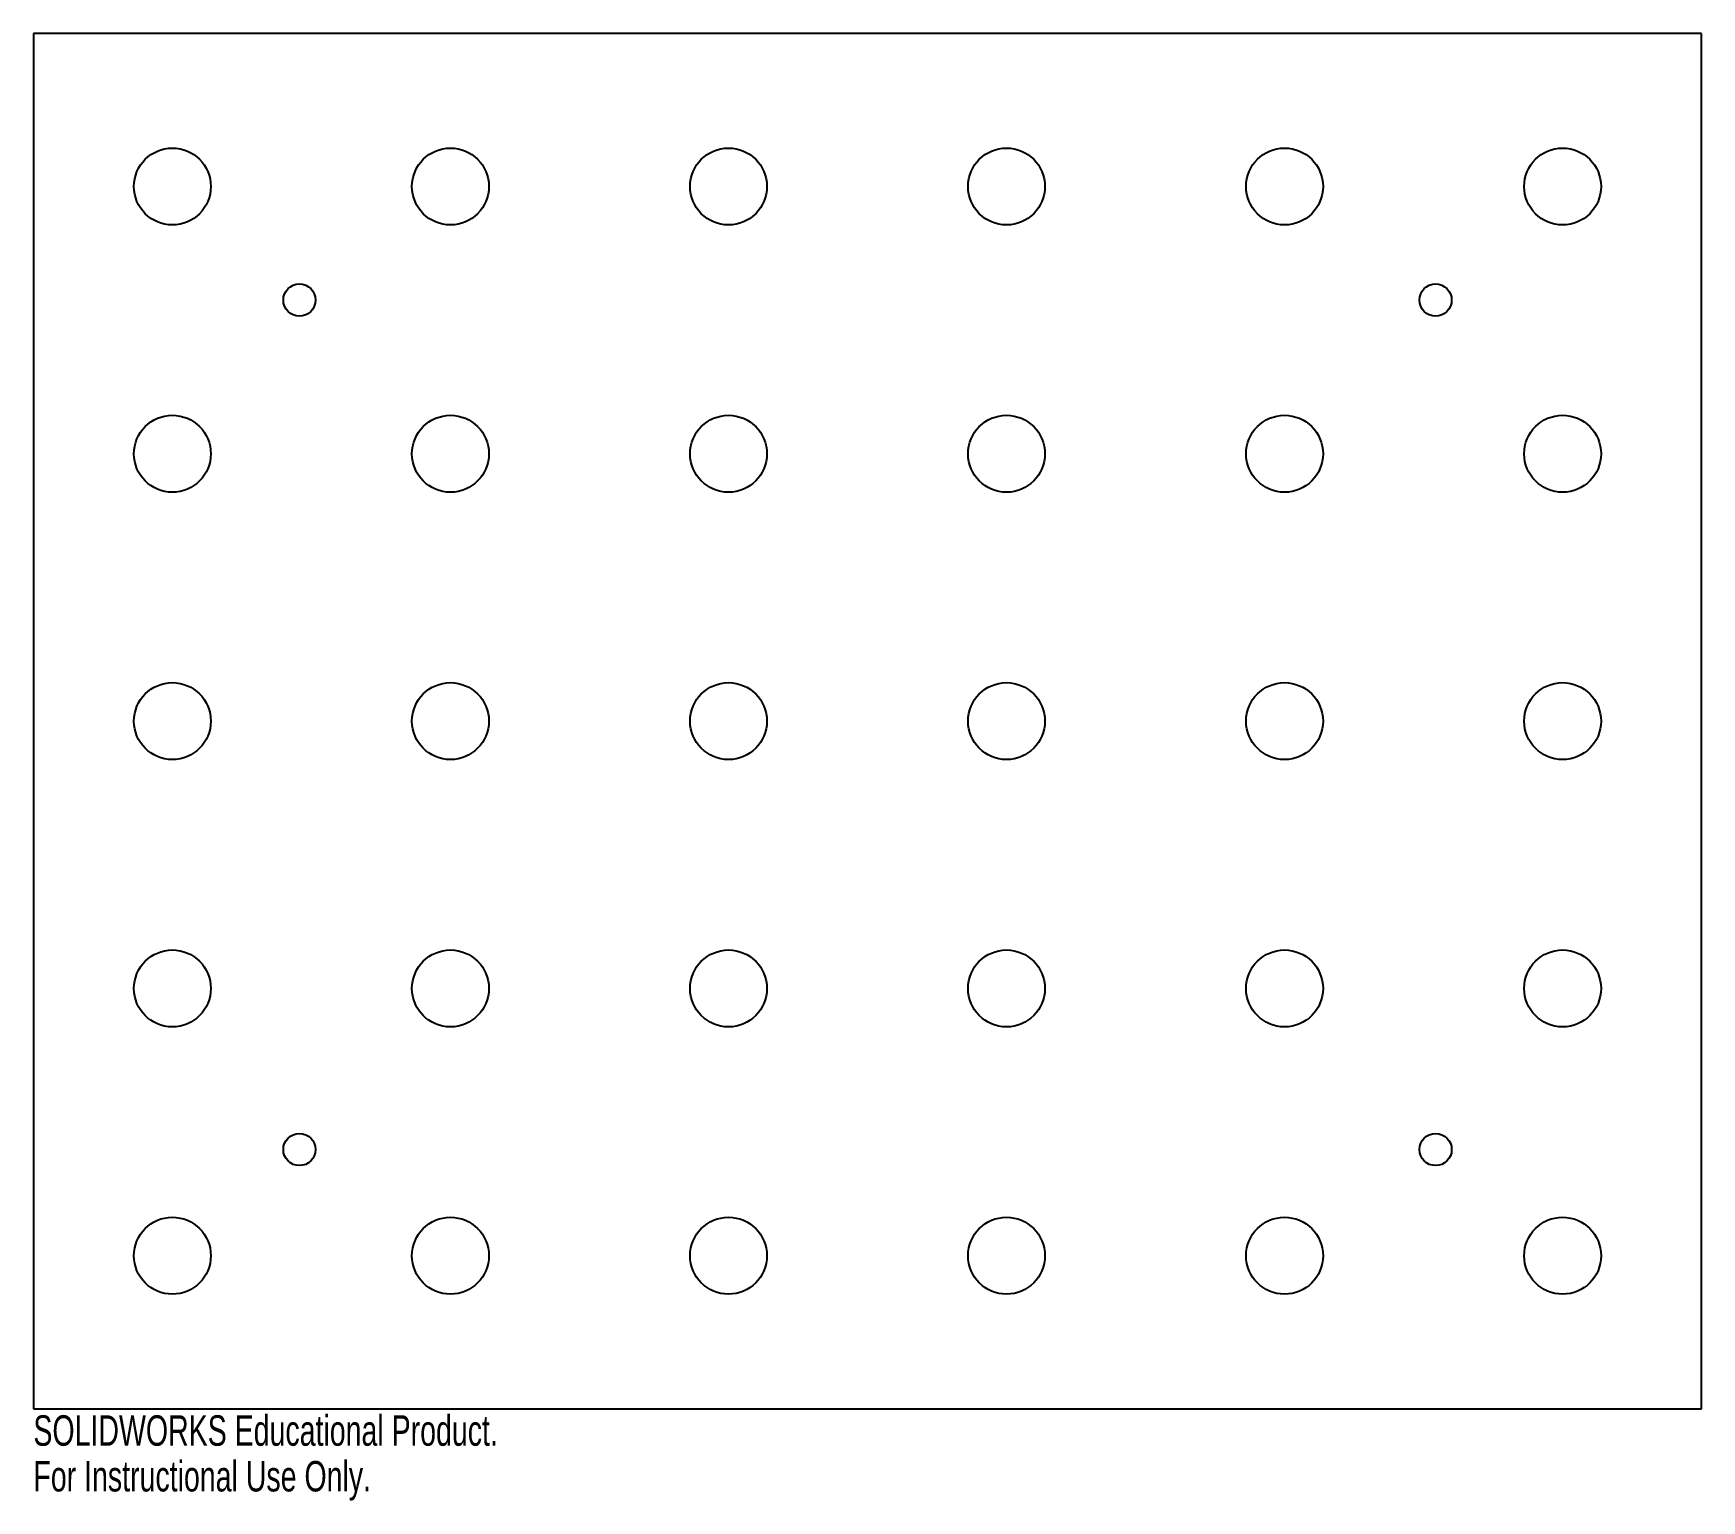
# Model space of a CAD drawing. Header units: millimetres. Extents: x -132 to 132, y -124 to 109.
import ezdxf

# ---------------------------------------------------------------- set-up
doc = ezdxf.new("R2010")
doc.units = ezdxf.units.MM
doc.styles.add('SLDTEXTSTYLE0', font='TXT', dxfattribs={"width": 0.7})

msp = doc.modelspace()

# ---------------------------------------------------------------- linework, layer by layer
at = {"color": 7, "linetype": 'Continuous', "lineweight": 25}
for p, q in [((132.32, 109.1), (-132.32, 109.1)), ((-132.32, 109.1), (-132.32, -109.1)), ((132.32, -109.1), (132.32, 109.1)), ((-132.32, -109.1), (132.32, -109.1))]:
    msp.add_line(p, q, dxfattribs=at)
for centre, radius in [((-110.27, 84.81), 6.1), ((-66.16, 84.81), 6.1), ((-22.05, 84.81), 6.1), ((22.05, 84.81), 6.1), ((66.16, 84.81), 6.1), ((110.27, 84.81), 6.1), ((-90.12, 66.8), 2.55), ((90.12, 66.8), 2.55), ((-110.27, 42.41), 6.1), ((-66.16, 42.41), 6.1), ((-22.05, 42.41), 6.1), ((22.05, 42.41), 6.1), ((66.16, 42.41), 6.1), ((110.27, 42.41), 6.1), ((-110.27, 0), 6.1), ((-66.16, 0), 6.1), ((-22.05, 0), 6.1), ((22.05, 0), 6.1), ((66.16, 0), 6.1), ((110.27, 0), 6.1), ((-110.27, -42.41), 6.1), ((-66.16, -42.41), 6.1), ((-22.05, -42.41), 6.1), ((22.05, -42.41), 6.1), ((66.16, -42.41), 6.1), ((110.27, -42.41), 6.1), ((-90.12, -67.97), 2.55), ((90.12, -67.97), 2.55), ((-110.27, -84.81), 6.1), ((-66.16, -84.81), 6.1), ((-22.05, -84.81), 6.1), ((22.05, -84.81), 6.1), ((66.16, -84.81), 6.1), ((110.27, -84.81), 6.1)]:
    msp.add_circle(centre, radius, dxfattribs=at)

# ---------------------------------------------------------------- texts
at = {"color": 7, "linetype": 'Continuous', "char_height": 4.8336, "attachment_point": 1, "style": 'SLDTEXTSTYLE0'}
for s, insert in [('SOLIDWORKS Educational Product.', (-132.32, -110.12)), ('For Instructional Use Only.', (-132.32, -117.37))]:
    msp.add_mtext(s, dxfattribs=dict(at, insert=insert))

doc.saveas('drawing.dxf')
